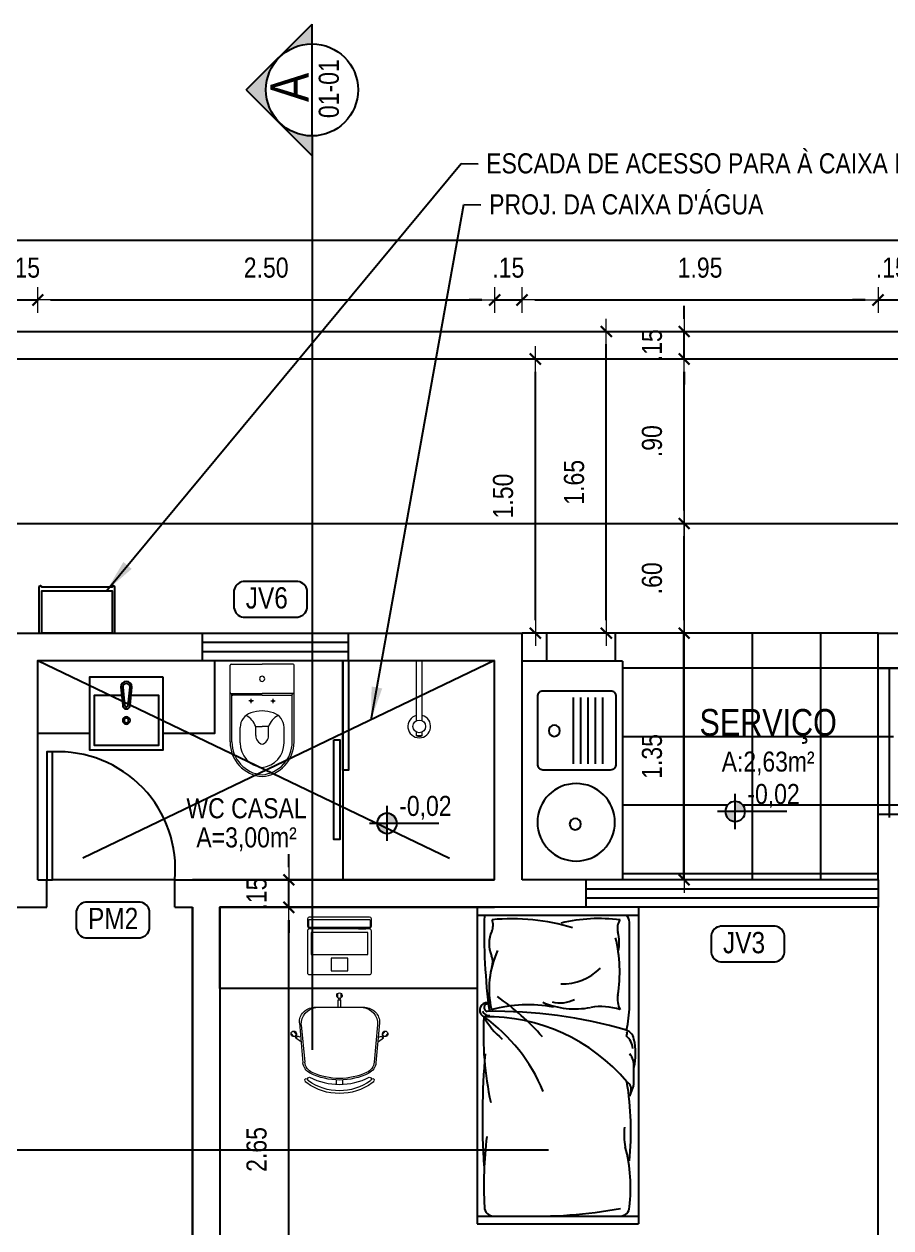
# Model space of a CAD drawing. Header units: millimetres. Extents: x -178 to 521, y -135 to 750.
# Drawn here: x 14.78 to 19.53, y 705.69 to 712.27 of the extents above; entities that cross this region are included whole.
import ezdxf
from ezdxf.enums import TextEntityAlignment as Align

# ---------------------------------------------------------------- set-up
doc = ezdxf.new("R2010")
doc.units = ezdxf.units.MM
doc.header["$LTSCALE"] = 20
doc.header["$MEASUREMENT"] = 0
doc.header["$PDSIZE"] = -5
doc.linetypes.add('DASHDOT2', pattern=[0.5, 0.25, -0.125, 0, -0.125])
doc.linetypes.add('HIDDEN2', pattern=[0.1875, 0.125, -0.0625])
doc.layers.get('0').update_dxf_attribs({"linetype": 'CONTINUOUS'})
doc.layers.get('Defpoints').update_dxf_attribs({"linetype": 'CONTINUOUS'})
for name, color, linetype in [('AR-ALV', 5, 'CONTINUOUS'), ('AR-MOB', 252, 'CONTINUOUS'), ('ARREDI_attrezzature', 175, 'CONTINUOUS'), ('COTA', 7, 'CONTINUOUS'), ('COTAS', 7, 'CONTINUOUS'), ('COTAS01', 7, 'CONTINUOUS'), ('DIVERSOS', 1, 'CONTINUOUS'), ('E-txt-g', 3, 'CONTINUOUS'), ('ESPECIFICAÇÃO02', 7, 'CONTINUOUS'), ('Layer1', 7, 'CONTINUOUS'), ('LAYER4', 7, 'CONTINUOUS'), ('LAYER5', 8, 'CONTINUOUS'), ('LAYER7', 4, 'CONTINUOUS'), ('MOB', 251, 'CONTINUOUS')]:
    doc.layers.add(name, color=color, linetype=linetype)
for name, color, linetype, lineweight in [('E-Cta-W', 7, 'CONTINUOUS', 20), ('E-Lay-9', 9, 'CONTINUOUS', 9), ('E-Pen-C', 4, 'CONTINUOUS', 15), ('E-Pen-G', 3, 'CONTINUOUS', 30), ('E-Txt-W', 7, 'CONTINUOUS', 20)]:
    doc.layers.add(name, color=color, linetype=linetype, lineweight=lineweight)
doc.styles.add('F2', font='ARIALN.TTF')
doc.styles.add('REG60', font='romans.shx', dxfattribs={"width": 0.8, "height": 0.15})
doc.styles.add('REG80', font='romans.shx', dxfattribs={"width": 0.8, "height": 0.2})
doc.dimstyles.new('DIMENSION-1', dxfattribs={"dimtxt": 0.11, "dimasz": 0.07, "dimexe": 1, "dimexo": 0, "dimgap": 0.12, "dimtad": 1, "dimzin": 7, "dimdsep": 46, "dimtxsty": 'F2', "dimblk1": 'TRACO', "dimblk2": 'TRACO', "dimsah": 1, "dimcen": 1, "dimse1": 1, "dimse2": 1, "dimclrd": 256, "dimclre": 256, "dimclrt": 6, "dimadec": 0, "dimazin": 0, "dimtfac": 1, "dimtix": 1, "dimtmove": 2, "dimatfit": 3, "dimldrblk": 'TRACO', "dimfxl": 1, "dimtolj": 1, "dimtzin": 0, "dimarcsym": 0})
doc.dimstyles.get("Standard").update_dxf_attribs({"dimtxt": 0.18, "dimasz": 0.18, "dimexe": 0.18, "dimexo": 0.0625, "dimgap": 0.09, "dimtad": 0, "dimtih": 1, "dimtoh": 1, "dimdec": 4, "dimzin": 0, "dimdsep": 46, "dimtxsty": 'Standard', "dimcen": 0.09, "dimadec": 0, "dimazin": 0, "dimtfac": 1, "dimtdec": 4, "dimtofl": 0, "dimtmove": 0, "dimatfit": 3, "dimfxl": 1, "dimtolj": 1, "dimtzin": 0, "dimarcsym": 0})
pattern_1 = [(90, (79.5198, 0), (-0.375, 6e-17), []), (180, (79.5198, 0), (-6e-17, -0.375), [])]

# ---------------------------------------------------------------- blocks, each defined once
blk = doc.blocks.new('TXT-AMB75')
at = {"layer": 'E-txt-g', "style": 'REG80', "width": 0.8, "flags": 8}
blk.add_attdef('TXT', text='', height=0.2, dxfattribs=at).set_placement((0.0055, 0.2964), align=Align.CENTER)
at = {"layer": 'E-Txt-W', "style": 'REG60', "width": 0.8, "flags": 8}
blk.add_attdef('TXT', text='', height=0.15, dxfattribs=at).set_placement((0.0055, 0.0271), align=Align.CENTER)
blk = doc.blocks.new('TRACO')
at = {"layer": 'E-Pen-C'}
for p, q in [((0, 1), (0, -1)), ((-1, 0), (1, 0))]:
    blk.add_line(p, q, dxfattribs=at)
at = {"layer": 'E-Pen-G'}
blk.add_line((-0.424, -0.424), (0.424, 0.424), dxfattribs=at)
blk = doc.blocks.new('*D679')
at = {"lineweight": -2}
blk.add_line((9.1093, 707.66), (9.1093, 708.72), dxfattribs=at)
at = {"layer": 'Defpoints', "color": 0}
for p in [(9.1093, 708.79), (14.859, 708.79), (12.5887, 707.59)]:
    blk.add_point(p, dxfattribs=at)
at = {"lineweight": -2, "xscale": 0.07, "yscale": 0.07, "zscale": 0.07}
for p, rotation in [((9.1093, 708.79), 90), ((9.1093, 707.59), 270)]:
    blk.add_blockref('TRACO', p, dxfattribs=dict(at, rotation=rotation))
at = {"color": 6, "insert": (8.9331, 708.19), "char_height": 0.11, "attachment_point": 5, "rotation": 90, "style": 'F2'}
blk.add_mtext('\\A1;1.20', dxfattribs=at)
blk = doc.blocks.new('*D680')
at = {"lineweight": -2}
for p, q in [((9.1093, 709.01), (9.1093, 709.08)), ((9.1093, 708.79), (9.1093, 708.94)), ((9.1093, 708.72), (9.1093, 708.65))]:
    blk.add_line(p, q, dxfattribs=at)
at = {"layer": 'Defpoints', "color": 0}
for p in [(9.1093, 708.94), (14.709, 708.94), (14.859, 708.79)]:
    blk.add_point(p, dxfattribs=at)
at = {"lineweight": -2, "xscale": 0.07, "yscale": 0.07, "zscale": 0.07}
for p, rotation in [((9.1093, 708.94), 270), ((9.1093, 708.79), 90)]:
    blk.add_blockref('TRACO', p, dxfattribs=dict(at, rotation=rotation))
at = {"color": 6, "insert": (8.9331, 708.865), "char_height": 0.11, "attachment_point": 5, "rotation": 90, "style": 'F2'}
blk.add_mtext('\\A1;.15', dxfattribs=at)
blk = doc.blocks.new('*D700')
at = {"linetype": 'Continuous', "lineweight": -2}
for p, q in [((14.639, 710.7629), (14.569, 710.7629)), ((14.709, 710.7629), (14.859, 710.7629)), ((14.929, 710.7629), (14.999, 710.7629))]:
    blk.add_line(p, q, dxfattribs=at)
at = {"layer": 'Defpoints', "color": 0, "linetype": 'Continuous'}
for p in [(14.859, 710.7629), (14.709, 707.59), (14.859, 707.59)]:
    blk.add_point(p, dxfattribs=at)
at = {"linetype": 'Continuous', "lineweight": -2, "xscale": 0.07, "yscale": 0.07, "zscale": 0.07}
blk.add_blockref('TRACO', (14.709, 710.7629), dxfattribs=at)
at = {"linetype": 'Continuous', "lineweight": -2, "xscale": 0.07, "yscale": 0.07, "zscale": 0.07, "rotation": 180}
blk.add_blockref('TRACO', (14.859, 710.7629), dxfattribs=at)
at = {"color": 6, "linetype": 'Continuous', "insert": (14.784, 710.939), "char_height": 0.11, "attachment_point": 5, "style": 'F2'}
blk.add_mtext('\\A1;.15', dxfattribs=at)
blk = doc.blocks.new('*D701')
at = {"linetype": 'Continuous', "lineweight": -2}
blk.add_line((14.929, 710.7629), (17.289, 710.7629), dxfattribs=at)
at = {"layer": 'Defpoints', "color": 0, "linetype": 'Continuous'}
for p in [(17.359, 710.7629), (17.359, 708.79), (14.859, 707.59)]:
    blk.add_point(p, dxfattribs=at)
at = {"linetype": 'Continuous', "lineweight": -2, "xscale": 0.07, "yscale": 0.07, "zscale": 0.07, "rotation": 180}
blk.add_blockref('TRACO', (14.859, 710.7629), dxfattribs=at)
at = {"linetype": 'Continuous', "lineweight": -2, "xscale": 0.07, "yscale": 0.07, "zscale": 0.07}
blk.add_blockref('TRACO', (17.359, 710.7629), dxfattribs=at)
at = {"color": 6, "linetype": 'Continuous', "insert": (16.109, 710.939), "char_height": 0.11, "attachment_point": 5, "style": 'F2'}
blk.add_mtext('\\A1;2.50', dxfattribs=at)
blk = doc.blocks.new('*D702')
at = {"lineweight": -2}
for p, q in [((17.289, 710.7629), (17.219, 710.7629)), ((17.359, 710.7629), (17.509, 710.7629)), ((17.579, 710.7629), (17.649, 710.7629))]:
    blk.add_line(p, q, dxfattribs=at)
at = {"layer": 'Defpoints', "color": 0}
for p in [(17.509, 710.7629), (17.509, 708.94), (17.359, 708.79)]:
    blk.add_point(p, dxfattribs=at)
at = {"lineweight": -2, "xscale": 0.07, "yscale": 0.07, "zscale": 0.07}
blk.add_blockref('TRACO', (17.359, 710.7629), dxfattribs=at)
at = {"lineweight": -2, "xscale": 0.07, "yscale": 0.07, "zscale": 0.07, "rotation": 180}
blk.add_blockref('TRACO', (17.509, 710.7629), dxfattribs=at)
at = {"color": 6, "insert": (17.434, 710.939), "char_height": 0.11, "attachment_point": 5, "style": 'F2'}
blk.add_mtext('\\A1;.15', dxfattribs=at)
blk = doc.blocks.new('*D703')
at = {"lineweight": -2}
blk.add_line((17.579, 710.7629), (19.3877, 710.7629), dxfattribs=at)
at = {"layer": 'Defpoints', "color": 0}
for p in [(19.4577, 710.7629), (17.509, 708.94), (19.4577, 708.94)]:
    blk.add_point(p, dxfattribs=at)
at = {"lineweight": -2, "xscale": 0.07, "yscale": 0.07, "zscale": 0.07, "rotation": 180}
blk.add_blockref('TRACO', (17.509, 710.7629), dxfattribs=at)
at = {"lineweight": -2, "xscale": 0.07, "yscale": 0.07, "zscale": 0.07}
blk.add_blockref('TRACO', (19.4577, 710.7629), dxfattribs=at)
at = {"color": 6, "insert": (18.4834, 710.939), "char_height": 0.11, "attachment_point": 5, "style": 'F2'}
blk.add_mtext('\\A1;1.95', dxfattribs=at)
blk = doc.blocks.new('*D704')
at = {"linetype": 'Continuous', "lineweight": -2}
for p, q in [((19.3877, 710.7629), (19.3177, 710.7629)), ((19.4577, 710.7629), (19.6077, 710.7629)), ((19.6777, 710.7629), (19.7477, 710.7629))]:
    blk.add_line(p, q, dxfattribs=at)
at = {"layer": 'Defpoints', "color": 0, "linetype": 'Continuous'}
for p in [(19.6077, 710.7629), (19.4577, 708.94), (19.6077, 708.79)]:
    blk.add_point(p, dxfattribs=at)
at = {"linetype": 'Continuous', "lineweight": -2, "xscale": 0.07, "yscale": 0.07, "zscale": 0.07}
blk.add_blockref('TRACO', (19.4577, 710.7629), dxfattribs=at)
at = {"linetype": 'Continuous', "lineweight": -2, "xscale": 0.07, "yscale": 0.07, "zscale": 0.07, "rotation": 180}
blk.add_blockref('TRACO', (19.6077, 710.7629), dxfattribs=at)
at = {"color": 6, "linetype": 'Continuous', "insert": (19.5327, 710.939), "char_height": 0.11, "attachment_point": 5, "style": 'F2'}
blk.add_mtext('\\A1;.15', dxfattribs=at)
blk = doc.blocks.new('vaso-s')
at = {"color": 8}
for start, end in [(0, 180), (180, 0)]:
    blk.add_arc((0.08, 0), 0.0143, start, end, dxfattribs=at)
at = {"layer": 'E-Lay-9', "color": 8}
for p, q in [((0, 0.17), (0, 0)), ((0.4256, 0.175), (0.005, 0.175)), ((0.16, 0.17), (0.16, 0.17)), ((0.16, 0.17), (0.16, 0)), ((0.4256, 0.165), (0.165, 0.165)), ((0.17, 0), (0.17, 0.16)), ((0.2013, 0.0479), (0.2013, 0.0722)), ((0.4306, 0.12), (0.3459, 0.12)), ((0.2134, 0.06), (0.1891, 0.06)), ((0.3406, 0.035), (0.3406, 0)), ((0.3906, 0.035), (0.3406, 0.035)), ((0, -0.17), (0, 0)), ((0.16, -0.17), (0.16, 0)), ((0.17, 0), (0.17, -0.1601)), ((0.2134, -0.06), (0.1891, -0.06)), ((0.2013, -0.0479), (0.2013, -0.0722)), ((0.3406, -0.035), (0.3406, 0)), ((0.3906, -0.035), (0.3406, -0.035)), ((0.4306, -0.12), (0.3459, -0.12)), ((0.4256, -0.175), (0.005, -0.175)), ((0.16, -0.17), (0.16, -0.17)), ((0.4256, -0.165), (0.165, -0.165))]:
    blk.add_line(p, q, dxfattribs=at)
for centre in [(0.2013, 0.06), (0.2013, -0.06)]:
    blk.add_circle(centre, 0.005, dxfattribs=at)
for centre, radius, start, end in [((0.005, 0.17), 0.005, 90, 180), ((0.155, 0.17), 0.005, 0, 90), ((0.165, 0.17), 0.00495, 180, 270), ((0.165, 0.16), 0.00495, 0, 90), ((0.4256, -0.015), 0.19, 4.52806, 90), ((0.4256, -0.015), 0.18, 4.78019, 90), ((0.3459, 0.0375), 0.0825, 90, 163.03545), ((0.3754, 0.1358), 0.1066, 206.93947, 250.96472), ((0.4306, -0.015), 0.135, 6.37937, 90), ((0.518, -0.015), 0.2624, 163.03545, 176.7233), ((0.3906, -0.015), 0.05, 17.4576, 90), ((0.518, 0.015), 0.2624, 183.2767, 196.96455), ((0.3459, -0.0375), 0.0825, 196.96455, 270), ((0.3754, -0.1358), 0.1066, 109.03528, 153.06053), ((0.3906, 0.015), 0.05, 270, 342.5424), ((0.4256, 0.015), 0.19, 270, 355.47194), ((0.4256, 0.015), 0.18, 270, 355.21981), ((0.4306, 0.015), 0.135, 270, 353.62063), ((0.005, -0.17), 0.005, 180, 270), ((0.155, -0.17), 0.005, 270, 0), ((0.165, -0.17), 0.00495, 90, 180), ((0.165, -0.1601), 0.00495, 270, 0)]:
    blk.add_arc(centre, radius, start, end, dxfattribs=at)
blk = doc.blocks.new('Chuveiro')
at = {"layer": 'E-Lay-9', "color": 8}
for p, q in [((-0.0311, 0.0156), (-0.3604, 0.0156)), ((0.0509, 0.0156), (0.0311, 0.0156)), ((0.0509, 0.0156), (0.0509, -0.0156)), ((-0.0311, -0.0156), (-0.3604, -0.0156)), ((0.0509, -0.0156), (0.0311, -0.0156))]:
    blk.add_line(p, q, dxfattribs=at)
blk.add_circle((0, 0), 0.0348, dxfattribs=at)
for centre, radius, start, end in [((0, 0), 0.0624, 194.4775, 165.5225), ((0.0093, 0), 0.0444, 339.42663, 20.57337)]:
    blk.add_arc(centre, radius, start, end, dxfattribs=at)
blk = doc.blocks.new('CUBA QUADRADA-flat-4-flat-1')
at = {"layer": 'MOB'}
blk.add_lwpolyline([(0, -0.2), (0.4, -0.2), (0.4, 0.2), (0, 0.2)], close=True, dxfattribs=at)
blk.add_lwpolyline([(0.1, -0.0255), (0.1, -0.175), (0.375, -0.175), (0.375, 0.175), (0.1, 0.175), (0.1, 0.0255)], dxfattribs=at)
for points in [[(0.155, -0.02), (0.055, -0.03, -1), (0.055, 0.03), (0.155, 0.02, -1)], [(0.155, -0.01), (0.055, -0.02, -1), (0.055, 0.02), (0.155, 0.01, -1)]]:
    blk.add_lwpolyline(points, format="xyb", close=True, dxfattribs=at)
for radius in [0.02, 0.0125]:
    blk.add_circle((0.2375, 0), radius, dxfattribs=at)
blk = doc.blocks.new('Cadeira')
at = {"layer": 'E-Lay-9', "color": 8}
for p, q in [((-0.0093, 0.0535), (-0.0093, 0.0769)), ((0.0096, 0.0535), (0.0096, 0.0769)), ((-0.1393, 0), (0.1393, 0)), ((-0.0075, 0), (-0.0075, 0.0425)), ((-0.0075, 0.0425), (-0.0056, 0.0425)), ((0.0056, 0.0425), (0.0075, 0.0425)), ((0.0075, 0), (0.0075, 0.0425)), ((-0.2355, -0.1467), (-0.2505, -0.1288)), ((-0.2192, -0.0836), (-0.1996, -0.3023)), ((-0.2087, -0.0936), (-0.1898, -0.2982)), ((0.2087, -0.0936), (0.1898, -0.2982)), ((0.2192, -0.0836), (0.1996, -0.3023)), ((0.2355, -0.1467), (0.2505, -0.1288)), ((-0.25, -0.1588), (-0.265, -0.1409)), ((-0.2398, -0.1647), (-0.2413, -0.1659)), ((-0.2133, -0.1847), (-0.2413, -0.1659)), ((-0.2298, -0.1563), (-0.2313, -0.1575)), ((-0.2144, -0.1618), (-0.2298, -0.1563)), ((0.2133, -0.1847), (0.2413, -0.1659)), ((0.2144, -0.1618), (0.2298, -0.1563)), ((0.2298, -0.1563), (0.2313, -0.1575)), ((0.2398, -0.1647), (0.2413, -0.1659)), ((0.25, -0.1588), (0.265, -0.1409)), ((-0.0175, -0.3961), (-0.0175, -0.4196)), ((0.0175, -0.3961), (0.0175, -0.4196))]:
    blk.add_line(p, q, dxfattribs=at)
blk.add_lwpolyline([(0.1631, -0.3812, -0.237888), (-0.1631, -0.3812, 0.605717), (-0.1738, -0.3953, 0.122717), (-0.17, -0.4, 0.323529), (0.17, -0.4, 0.122717), (0.1738, -0.3953, 0.605717)], format="xyb", close=True, dxfattribs=at)
for centre in [(0, 0.0466), (-0.2382, -0.1579), (0.2382, -0.1579)]:
    blk.add_circle(centre, 0.005, dxfattribs=at)
for centre, radius, start, end in [((0.0001, 0.0652), 0.015, 281.63338, 257.45365), ((-0.1393, -0.08), 0.08, 90, 182.56924), ((0, 0.0475), 0.0075, 221.81031, 318.18969), ((0.1393, -0.08), 0.08, 357.43076, 90), ((-0.1202, -0.0886), 0.0887, 95.59249, 183.25223), ((0.1202, -0.0886), 0.0887, 356.74777, 84.40751), ((-0.2502, -0.1438), 0.015, 322.54635, 298.36662), ((0.2502, -0.1438), 0.015, 241.63338, 217.45365), ((-0.2388, -0.1573), 0.0075, 261.81031, 358.18969), ((0.2388, -0.1573), 0.0075, 181.81031, 278.18969), ((-0.1299, -0.296), 0.07, 185.12125, 243.60471), ((-0.1201, -0.2918), 0.07, 185.2999, 245.73609), ((0.1201, -0.2918), 0.07, 294.26391, 354.7001), ((0.1299, -0.296), 0.07, 296.39529, 354.87875), ((-0.1819, -0.3961), 0.00782, 29.81088, 225.32554), ((0, -0.0343), 0.3622, 243.60471, 296.39529), ((0, -0.0254), 0.3622, 245.73609, 294.26391), ((0.1819, -0.3961), 0.00782, 314.67446, 150.18912), ((-0.1625, -0.39), 0.0275, 205.14546, 233.45713), ((0, -0.1648), 0.3052, 234.12379, 305.87621), ((-0.1625, -0.39), 0.0125, 205.14546, 233.1301), ((0.1625, -0.39), 0.0275, 306.54287, 334.85454)]:
    blk.add_arc(centre, radius, start, end, dxfattribs=at)
blk = doc.blocks.new('Notebook')
at = {"layer": 'E-Lay-9', "color": 8}
for p, q in [((-0.175, 0.305), (-0.175, 0.3)), ((-0.175, 0.3), (-0.175, 0.265)), ((0.165, 0.315), (-0.165, 0.315)), ((0.175, 0.3), (0.175, 0.305)), ((0.175, 0.265), (0.175, 0.3)), ((-0.165, 0.255), (0.165, 0.255))]:
    blk.add_line(p, q, dxfattribs=at)
for points in [[(-0.165, 0.26), (0.165, 0.26, 0.414214), (0.17, 0.265), (0.17, 0.295, 0.414214), (0.165, 0.3), (-0.165, 0.3, 0.414214), (-0.17, 0.295), (-0.17, 0.265, 0.414214)], [(-0.165, 0), (0.165, 0, 0.414214), (0.175, 0.01), (0.175, 0.24, 0.414214), (0.165, 0.25), (-0.165, 0.25, 0.414214), (-0.175, 0.24), (-0.175, 0.01, 0.414214)]]:
    blk.add_lwpolyline(points, format="xyb", close=True, dxfattribs=at)
for points in [[(-0.155, 0.11), (0.155, 0.11), (0.155, 0.23), (-0.155, 0.23)], [(-0.105, 0.25), (-0.145, 0.25), (-0.145, 0.255), (-0.105, 0.255)], [(0.105, 0.25), (0.145, 0.25), (0.145, 0.255), (0.105, 0.255)], [(-0.045, 0.02), (0.045, 0.02), (0.045, 0.09), (-0.045, 0.09)]]:
    blk.add_lwpolyline(points, close=True, dxfattribs=at)
for centre, start, end in [((-0.165, 0.305), 90, 180), ((-0.165, 0.265), 180, 270), ((0.165, 0.305), 0, 90), ((0.165, 0.265), 270, 360)]:
    blk.add_arc(centre, 0.01, start, end, dxfattribs=at)
blk = doc.blocks.new('*D710')
at = {"linetype": 'Continuous', "lineweight": -2}
blk.add_line((9.3744, 711.0898), (34.2344, 711.0898), dxfattribs=at)
at = {"layer": 'Defpoints', "color": 0, "linetype": 'Continuous'}
for p in [(34.3044, 711.0898), (9.3044, 710.59), (34.3044, 710.59)]:
    blk.add_point(p, dxfattribs=at)
at = {"linetype": 'Continuous', "lineweight": -2, "xscale": 0.07, "yscale": 0.07, "zscale": 0.07, "rotation": 180}
blk.add_blockref('TRACO', (9.3044, 711.0898), dxfattribs=at)
at = {"linetype": 'Continuous', "lineweight": -2, "xscale": 0.07, "yscale": 0.07, "zscale": 0.07}
blk.add_blockref('TRACO', (34.3044, 711.0898), dxfattribs=at)
at = {"color": 6, "linetype": 'Continuous', "insert": (22.9544, 711.266), "char_height": 0.11, "attachment_point": 5, "style": 'F2'}
blk.add_mtext('\\A1;25.00', dxfattribs=at)
blk = doc.blocks.new('*D711')
at = {"lineweight": -2}
blk.add_line((18.3968, 707.66), (18.3968, 708.87), dxfattribs=at)
at = {"layer": 'Defpoints', "color": 0}
for p in [(18.099, 708.94), (18.3968, 708.94), (18.099, 707.59)]:
    blk.add_point(p, dxfattribs=at)
at = {"lineweight": -2, "xscale": 0.07, "yscale": 0.07, "zscale": 0.07}
for p, rotation in [((18.3968, 708.94), 90), ((18.3968, 707.59), 270)]:
    blk.add_blockref('TRACO', p, dxfattribs=dict(at, rotation=rotation))
at = {"color": 6, "insert": (18.2206, 708.265), "char_height": 0.11, "attachment_point": 5, "rotation": 90, "style": 'F2'}
blk.add_mtext('\\A1;1.35', dxfattribs=at)
blk = doc.blocks.new('*D571')
at = {"linetype": 'Continuous', "lineweight": -2}
blk.add_line((16.233, 704.86), (16.233, 707.37), dxfattribs=at)
at = {"layer": 'Defpoints', "color": 0, "linetype": 'Continuous'}
for p in [(15.8554, 707.44), (16.233, 707.44), (15.8554, 704.79)]:
    blk.add_point(p, dxfattribs=at)
at = {"linetype": 'Continuous', "lineweight": -2, "xscale": 0.07, "yscale": 0.07, "zscale": 0.07}
for p, rotation in [((16.233, 707.44), 90), ((16.233, 704.79), 270)]:
    blk.add_blockref('TRACO', p, dxfattribs=dict(at, rotation=rotation))
at = {"color": 6, "linetype": 'Continuous', "insert": (16.0569, 706.115), "char_height": 0.11, "attachment_point": 5, "rotation": 90, "style": 'F2'}
blk.add_mtext('\\A1;2.65', dxfattribs=at)
blk = doc.blocks.new('*D572')
at = {"linetype": 'Continuous', "lineweight": -2}
for p, q in [((16.233, 707.66), (16.233, 707.73)), ((16.233, 707.44), (16.233, 707.59)), ((16.233, 707.37), (16.233, 707.3))]:
    blk.add_line(p, q, dxfattribs=at)
at = {"layer": 'Defpoints', "color": 0, "linetype": 'Continuous'}
for p in [(15.8554, 707.59), (16.233, 707.59), (15.8554, 707.44)]:
    blk.add_point(p, dxfattribs=at)
at = {"linetype": 'Continuous', "lineweight": -2, "xscale": 0.07, "yscale": 0.07, "zscale": 0.07}
for p, rotation in [((16.233, 707.59), 270), ((16.233, 707.44), 90)]:
    blk.add_blockref('TRACO', p, dxfattribs=dict(at, rotation=rotation))
at = {"color": 6, "linetype": 'Continuous', "insert": (16.0569, 707.515), "char_height": 0.11, "attachment_point": 5, "rotation": 90, "style": 'F2'}
blk.add_mtext('\\A1;.15', dxfattribs=at)
blk = doc.blocks.new('NIVEL')
at = {"layer": 'DIVERSOS'}
h = blk.add_hatch(color=7, dxfattribs=at)
h.paths.add_polyline_path([(0, 0.137, 0.414214), (-0.137, 0), (0, 0)])
h.paths.add_polyline_path([(0, 0), (0, -0.137, 0.414214), (0.137, 0)])
at = {"layer": 'DIVERSOS', "color": 7}
for p, q in [((0, 0.242), (0, -0.242)), ((0.709, 0), (-0.242, 0))]:
    blk.add_line(p, q, dxfattribs=at)
blk.add_circle((0, 0), 0.137, dxfattribs=at)
blk = doc.blocks.new('A$C656368A0')
at = {"layer": 'COTAS01', "color": 8}
for p, q in [((0, 1.1964), (0, 0)), ((0, 1.1964), (0.5505, 1.1964)), ((0.1097, 0.997), (0.1097, 0.6345)), ((0.1497, 0.997), (0.1497, 0.6345)), ((0.1897, 0.997), (0.1897, 0.6345)), ((0.2298, 0.997), (0.2298, 0.6345)), ((0.2698, 0.997), (0.2698, 0.6345)), ((0, 0), (0.5505, 0))]:
    blk.add_line(p, q, dxfattribs=at)
for centre in [(0.3736, 0.8158), (0.2591, 0.3053)]:
    blk.add_circle(centre, 0.0307, dxfattribs=at)
at = {"layer": 'ESPECIFICAÇÃO02', "color": 8}
blk.add_lwpolyline([(0.4658, 0.6329, -0.414214), (0.4357, 0.6029), (0.0655, 0.6029, -0.414214), (0.0354, 0.6329), (0.0354, 1.0032, -0.414214), (0.0655, 1.0332), (0.4357, 1.0332, -0.414214), (0.4658, 1.0032)], format="xyb", close=True, dxfattribs=at)
blk.add_circle((0.2541, 0.3149), 0.212, dxfattribs=at)
blk = doc.blocks.new('*D580')
at = {"linetype": 'Continuous', "lineweight": -2}
blk.add_line((18.3968, 709.01), (18.3968, 709.47), dxfattribs=at)
at = {"layer": 'Defpoints', "color": 0, "linetype": 'Continuous'}
for p in [(15.5579, 709.54), (18.3968, 709.54), (15.5579, 708.94)]:
    blk.add_point(p, dxfattribs=at)
at = {"linetype": 'Continuous', "lineweight": -2, "xscale": 0.07, "yscale": 0.07, "zscale": 0.07}
for p, rotation in [((18.3968, 709.54), 90), ((18.3968, 708.94), 270)]:
    blk.add_blockref('TRACO', p, dxfattribs=dict(at, rotation=rotation))
at = {"color": 6, "linetype": 'Continuous', "insert": (18.2206, 709.24), "char_height": 0.11, "attachment_point": 5, "rotation": 90, "style": 'F2'}
blk.add_mtext('\\A1;.60', dxfattribs=at)
blk = doc.blocks.new('*D581')
at = {"linetype": 'Continuous', "lineweight": -2}
blk.add_line((18.3968, 709.61), (18.3968, 710.37), dxfattribs=at)
at = {"layer": 'Defpoints', "color": 0, "linetype": 'Continuous'}
for p in [(18.3968, 710.44), (18.3968, 710.44), (15.5579, 709.54)]:
    blk.add_point(p, dxfattribs=at)
at = {"linetype": 'Continuous', "lineweight": -2, "xscale": 0.07, "yscale": 0.07, "zscale": 0.07}
for p, rotation in [((18.3968, 710.44), 90), ((18.3968, 709.54), 270)]:
    blk.add_blockref('TRACO', p, dxfattribs=dict(at, rotation=rotation))
at = {"color": 6, "linetype": 'Continuous', "insert": (18.2206, 709.99), "char_height": 0.11, "attachment_point": 5, "rotation": 90, "style": 'F2'}
blk.add_mtext('\\A1;.90', dxfattribs=at)
blk = doc.blocks.new('*D582')
at = {"linetype": 'Continuous', "lineweight": -2}
for p, q in [((18.3968, 710.66), (18.3968, 710.73)), ((18.3968, 710.44), (18.3968, 710.59)), ((18.3968, 710.37), (18.3968, 710.3))]:
    blk.add_line(p, q, dxfattribs=at)
at = {"layer": 'Defpoints', "color": 0, "linetype": 'Continuous'}
for p in [(18.3968, 710.59), (18.4876, 710.59), (18.3968, 710.44)]:
    blk.add_point(p, dxfattribs=at)
at = {"linetype": 'Continuous', "lineweight": -2, "xscale": 0.07, "yscale": 0.07, "zscale": 0.07}
for p, rotation in [((18.3968, 710.59), 270), ((18.3968, 710.44), 90)]:
    blk.add_blockref('TRACO', p, dxfattribs=dict(at, rotation=rotation))
at = {"color": 6, "linetype": 'Continuous', "insert": (18.2206, 710.515), "char_height": 0.11, "attachment_point": 5, "rotation": 90, "style": 'F2'}
blk.add_mtext('\\A1;.15', dxfattribs=at)
blk = doc.blocks.new('*D583')
at = {"linetype": 'Continuous', "lineweight": -2}
blk.add_line((17.9704, 709.01), (17.9704, 710.52), dxfattribs=at)
at = {"layer": 'Defpoints', "color": 0, "linetype": 'Continuous'}
for p in [(17.9704, 710.59), (17.9789, 710.59), (17.9789, 708.94)]:
    blk.add_point(p, dxfattribs=at)
at = {"linetype": 'Continuous', "lineweight": -2, "xscale": 0.07, "yscale": 0.07, "zscale": 0.07}
for p, rotation in [((17.9704, 710.59), 90), ((17.9704, 708.94), 270)]:
    blk.add_blockref('TRACO', p, dxfattribs=dict(at, rotation=rotation))
at = {"color": 6, "linetype": 'Continuous', "insert": (17.7942, 709.765), "char_height": 0.11, "attachment_point": 5, "rotation": 90, "style": 'F2'}
blk.add_mtext('\\A1;1.65', dxfattribs=at)
blk = doc.blocks.new('*D606')
at = {"linetype": 'Continuous', "lineweight": -2}
blk.add_line((17.582, 709.01), (17.582, 710.37), dxfattribs=at)
at = {"layer": 'Defpoints', "color": 0, "linetype": 'Continuous'}
for p in [(17.582, 710.44), (17.6429, 710.44), (17.6429, 708.94)]:
    blk.add_point(p, dxfattribs=at)
at = {"linetype": 'Continuous', "lineweight": -2, "xscale": 0.07, "yscale": 0.07, "zscale": 0.07}
for p, rotation in [((17.582, 710.44), 90), ((17.582, 708.94), 270)]:
    blk.add_blockref('TRACO', p, dxfattribs=dict(at, rotation=rotation))
at = {"color": 6, "linetype": 'Continuous', "insert": (17.4058, 709.69), "char_height": 0.11, "attachment_point": 5, "rotation": 90, "style": 'F2'}
blk.add_mtext('\\A1;1.50', dxfattribs=at)
blk = doc.blocks.new('A$C52F82244')
at = {"layer": 'LAYER5'}
blk.add_hatch(color=2, dxfattribs=at).paths.add_polyline_path([(0.5, 0.85), (0, 0.35), (0.15, 0.35, -1), (0.85, 0.35), (1, 0.35)])
at = {"layer": 'LAYER4', "color": 2}
blk.add_line((0.15, 0.35), (0.85, 0.35), dxfattribs=at)
at = {"layer": 'LAYER7', "color": 2}
for p, q in [((0.5, 0.85), (0, 0.35)), ((0.5, 0.85), (1, 0.35)), ((0.15, 0.35), (0, 0.35)), ((0.85, 0.35), (1, 0.35))]:
    blk.add_line(p, q, dxfattribs=at)
blk.add_circle((0.5, 0.35), 0.35, dxfattribs=at)

msp = doc.modelspace()

# ---------------------------------------------------------------- hatches: boundary and pattern name
h = msp.add_hatch()
h.set_pattern_fill('ANSI37,_O', color=8, scale=3, angle=45)
h.set_pattern_definition(pattern_1)
h.paths.add_polyline_path([(19.4577, 708.7471), (19.4577, 708.94), (17.509, 708.94), (17.509, 708.7864), (18.0595, 708.7864), (18.0595, 707.59), (19.4577, 707.59), (19.4577, 707.9471)])
h.paths.add_polyline_path([(18.7306, 707.9643, -1), (18.621, 707.9643, -1)], flags=16)
h.paths.add_polyline_path([(18.5691, 708.1281), (19.1432, 708.1281), (19.1432, 708.3253), (18.5691, 708.3253)], flags=24)
h.paths.add_polyline_path([(18.4328, 708.2897), (19.2795, 708.2897), (19.2795, 708.5749), (18.4328, 708.5749)], flags=24)
h.paths.add_polyline_path([(18.3345, 708.1107), (18.3345, 708.411), (18.1055, 708.411), (18.1055, 708.1107)], flags=24)
h.paths.add_polyline_path([(18.7094, 707.9503), (19.0619, 707.9503), (19.0619, 708.1481), (18.7094, 708.1481)], flags=24)
h = msp.add_hatch()
h.set_pattern_fill('ANSI37,_O', color=8, scale=3, angle=45)
h.set_pattern_definition(pattern_1)
h.paths.add_polyline_path([(19.6077, 708.7471), (20.4077, 708.7471), (20.4077, 708.7171), (19.6077, 708.7171)], flags=16)
edge = h.paths.add_edge_path(flags=16)
edge.add_arc((19.8841, 708.3822), 0.0592, 8.33262, 81.66738)
edge.add_line((19.8926, 708.4408), (19.5924, 708.4405))
edge.add_arc((19.6006, 708.3822), 0.0589, 98.0319, 171.60093)
edge.add_line((19.5423, 708.3908), (19.5423, 708.2961))
edge.add_arc((19.6013, 708.3047), 0.0595, 188.25848, 261.3882)
edge.add_line((19.5923, 708.2458), (19.8926, 708.2461))
edge.add_arc((19.8841, 708.3047), 0.0592, 278.33262, 351.66738)
edge.add_line((19.9426, 708.2961), (19.9426, 708.3908))
edge = h.paths.add_edge_path(flags=16)
edge.add_line((21.4575, 707.3356), (21.0783, 707.3356))
edge = h.paths.add_edge_path(flags=16)
edge.add_arc((21.1747, 707.3356), 0.0548, 0, 360)
edge = h.paths.add_edge_path(flags=16)
edge.add_line((21.1747, 707.2393), (21.1747, 707.432))
h.paths.add_polyline_path([(21.0166, 707.6695), (21.6407, 707.6695), (21.6407, 707.8402), (21.0166, 707.8402)], flags=24)
h.paths.add_polyline_path([(21.0206, 707.4855), (21.6367, 707.4855), (21.6367, 707.6838), (21.0206, 707.6838)], flags=24)
edge = h.paths.add_edge_path()
edge.add_line((19.4577, 708.7471), (19.4577, 707.9193))
edge.add_line((19.4577, 707.9193), (19.6077, 707.9471))
edge.add_line((19.6077, 707.9471), (19.6077, 707.3146))
edge.add_line((19.6077, 707.3146), (20.3057, 707.3231))
edge.add_line((20.3057, 707.3231), (20.3355, 707.2083))
edge.add_line((20.3355, 707.2083), (20.3345, 706.9873))
edge.add_line((20.3345, 706.9873), (20.3347, 706.7803))
edge.add_line((20.3347, 706.7803), (20.3324, 706.68))
edge.add_line((20.3324, 706.68), (20.2984, 706.6119))
edge.add_line((20.2984, 706.6119), (19.6077, 706.6119))
edge.add_line((19.6077, 706.6119), (19.6077, 706.2936))
edge.add_line((19.6077, 706.2936), (21.4577, 706.29))
edge.add_line((21.4577, 706.29), (21.4577, 706.4145))
edge.add_line((21.4577, 706.4145), (22.2077, 706.4436))
edge.add_line((22.2077, 706.4436), (22.1215, 708.79))
edge.add_line((22.1215, 708.79), (19.6077, 708.79))
edge.add_line((19.6077, 708.79), (19.6077, 708.7536))
edge.add_line((19.6077, 708.7536), (19.4577, 708.7536))
edge.add_line((19.4577, 708.7536), (19.4577, 707.9193))
h.paths.add_polyline_path([(21.2084, 707.3217), (21.519, 707.3217), (21.519, 707.5195), (21.2084, 707.5195)], flags=24)

# ---------------------------------------------------------------- linework, layer by layer
at = {"color": 5, "linetype": 'Continuous'}
for p, q in [((9.3044, 710.59), (34.3044, 710.59)), ((9.4544, 710.44), (34.1544, 710.44)), ((14.709, 708.94), (17.509, 708.94)), ((17.509, 707.59), (17.509, 708.94)), ((19.4577, 708.94), (23.7161, 708.94)), ((19.4577, 708.7471), (19.4577, 708.94)), ((14.859, 708.79), (17.359, 708.79)), ((14.859, 707.59), (14.859, 708.79)), ((17.359, 707.59), (17.359, 708.79)), ((19.6077, 708.7471), (19.4577, 708.7471)), ((19.6077, 707.9471), (19.4577, 707.9471)), ((19.4577, 707.59), (19.4577, 707.9471)), ((14.859, 707.59), (14.909, 707.59)), ((14.909, 707.44), (14.909, 707.59)), ((15.609, 707.59), (17.359, 707.59)), ((15.609, 707.44), (15.609, 707.59)), ((17.359, 707.59), (15.7054, 707.59)), ((17.8577, 707.59), (17.509, 707.59)), ((17.8577, 707.59), (17.8577, 707.44)), ((19.4577, 707.59), (19.4577, 707.44)), ((12.6054, 707.44), (14.909, 707.44)), ((15.609, 707.44), (15.7054, 707.44)), ((15.7054, 704.59), (15.7054, 707.44)), ((15.7054, 707.44), (15.7054, 704.64)), ((15.8554, 707.44), (17.359, 707.44)), ((17.8577, 707.44), (15.8554, 707.44)), ((15.8554, 707.44), (15.8554, 704.79)), ((19.4577, 704.79), (19.4577, 707.44))]:
    msp.add_line(p, q, dxfattribs=at)
at = {"color": 8}
for p, q in [((16.529, 708.79), (16.529, 707.59)), ((15.609, 707.59), (14.939, 707.59))]:
    msp.add_line(p, q, dxfattribs=at)
at = {"color": 7, "linetype": 'Continuous'}
msp.add_lwpolyline([(14.8653, 708.94), (15.2813, 708.94), (15.2813, 709.192, 1), (15.2653, 709.192), (14.8813, 709.192, 1), (14.8653, 709.192)], format="xyb", close=True, dxfattribs=at)
msp.add_lwpolyline([(15.2653, 708.94), (14.8813, 708.94), (14.8813, 709.172), (15.2653, 709.172)], close=True, dxfattribs=at)
at = {"color": 8}
msp.add_lwpolyline([(15.1438, 708.39), (14.859, 708.39), (14.859, 708.79), (15.8262, 708.79), (15.8262, 708.39), (15.5438, 708.39)], dxfattribs=at)
at = {"color": 7}
for points in [[(16.529, 708.79), (16.5597, 708.79), (16.5597, 708.19), (16.529, 708.19)], [(16.4798, 708.3568), (16.5123, 708.3568), (16.5123, 707.8114), (16.4798, 707.8114)]]:
    msp.add_lwpolyline(points, close=True, dxfattribs=at)
at = {"color": 8}
msp.add_lwpolyline([(15.8554, 706.9953), (15.8554, 707.44), (17.2636, 707.44), (17.2636, 706.9953)], close=True, dxfattribs=at)
at = {"layer": 'AR-ALV', "color": 2, "linetype": 'DASHDOT2'}
for p, q in [((16.3598, 711.6601), (16.3598, 702.0365)), ((37.8545, 706.1104), (8.4204, 706.1104))]:
    msp.add_line(p, q, dxfattribs=at)
at = {"layer": 'ARREDI_attrezzature', "color": 8}
for p, q in [((18.1463, 707.44), (17.2636, 707.44)), ((17.2636, 707.44), (17.2636, 705.7085)), ((18.1463, 707.44), (18.1463, 705.7085)), ((17.2636, 707.3975), (18.1463, 707.3975)), ((18.0969, 706.8996), (18.0969, 707.358)), ((18.1216, 706.4819), (18.1216, 706.5788)), ((18.1186, 706.4648), (18.0969, 706.406)), ((17.2636, 705.751), (18.1463, 705.751)), ((17.2636, 705.7085), (18.1463, 705.7085))]:
    msp.add_line(p, q, dxfattribs=at)
for centre, radius, start, end in [((20.6182, 707.3032), 3.3165, 178.37032, 187.53223), ((17.2694, 707.342), 0.0814, 335.78773, 21.71238), ((17.4503, 706.2146), 1.1623, 73.20165, 95.19902), ((17.9303, 706.495), 0.8832, 82.50994, 103.57317), ((18.1096, 707.3247), 0.0789, 144.37876, 195.19877), ((18.0475, 707.358), 0.0494, 360, 53.1301), ((17.4959, 707.2402), 0.167, 155.78773, 202.88083), ((17.8227, 707.2468), 0.2183, 347.31196, 15.19877), ((17.2857, 707.0864), 0.7583, 350.37112, 14.25995), ((17.8329, 706.9922), 0.5042, 155.11795, 192.98619), ((17.2639, 707.1422), 0.0848, 339.01609, 22.88083), ((17.732, 707.312), 0.291, 267.82948, 315.00983), ((17.3182, 706.8781), 0.0409, 81.6091, 243.93818), ((17.3219, 706.8906), 0.0206, 81.29147, 258.1256), ((17.5453, 706.142), 0.7645, 79.7638, 105.44974), ((16.555, 705.7872), 1.4238, 41.512, 54.87279), ((17.7987, 707.33), 0.446, 246.68784, 281.12174), ((17.719, 707.0838), 0.1667, 254.14067, 297.6985), ((18.1585, 706.9384), 0.1269, 170.37112, 206.96494), ((17.3301, 706.8879), 0.0409, 202.60519, 274.49888), ((19.006, 706.7431), 1.7086, 176.70452, 192.53068), ((17.316, 705.8372), 1.0043, 40.21363, 90.90387), ((16.7482, 706.0696), 0.9489, 22.50142, 54.42835), ((17.6619, 707.0363), 0.4109, 208.32391, 230.51053), ((17.3653, 704.3335), 2.5373, 73.61453, 91.0765), ((17.941, 706.5525), 0.3445, 72.35976, 99.39259), ((17.4691, 706.9081), 0.6279, 347.08904, 359.23129), ((18.0544, 706.7039), 0.0692, 12.88269, 78.38686), ((18.0687, 706.75), 0.0164, 308.53099, 30.69755), ((18.0154, 706.6598), 0.1001, 4.6849, 50.59841), ((17.7795, 706.641), 0.3512, 346.92865, 12.88269), ((21.2521, 706.2879), 3.9602, 174.92553, 183.80083), ((18.0153, 706.5725), 0.1065, 356.60169, 37.7302), ((16.4797, 706.2171), 1.6256, 354.178, 9.50708), ((18.0579, 706.443), 0.0494, 339.7541, 59.48722), ((18.0722, 706.4819), 0.0494, 339.7541, 360), ((18.0722, 706.4819), 0.0494, 339.7541, 360), ((19.4739, 705.9186), 2.174, 172.94813, 183.11738), ((18.3971, 706.1939), 0.3296, 172.47467, 191.34253), ((17.2492, 705.9065), 0.8543, 352.86931, 15.10809), ((17.3525, 705.8004), 0.0494, 180, 270), ((17.5752, 708.3612), 2.6116, 268.14052, 280.42239), ((18.0475, 705.8004), 0.0494, 270, 360)]:
    msp.add_arc(centre, radius, start, end, dxfattribs=at)
at = {"layer": 'COTA', "color": 8, "linetype": 'Continuous'}
for p, q in [((14.109, 709.54), (27.2144, 709.54)), ((19.4577, 708.94), (17.509, 708.94)), ((19.4577, 707.9471), (19.4577, 708.7471)), ((19.4577, 707.59), (17.8577, 707.59)), ((19.4577, 707.44), (17.8577, 707.44))]:
    msp.add_line(p, q, dxfattribs=at)
at = {"layer": 'COTA', "color": 7, "linetype": 'HIDDEN2'}
for p, q in [((15.7597, 708.79), (15.7597, 708.94)), ((15.7597, 708.89), (16.5597, 708.89)), ((16.5597, 708.79), (16.5597, 708.94)), ((15.7597, 708.84), (16.5597, 708.84))]:
    msp.add_line(p, q, dxfattribs=at)
at = {"layer": 'COTA', "color": 8, "linetype": 'HIDDEN2'}
for p, q in [((14.859, 708.79), (17.359, 707.59)), ((17.359, 708.79), (14.859, 707.59))]:
    msp.add_line(p, q, dxfattribs=at)
at = {"layer": 'COTA', "color": 7, "linetype": 'Continuous'}
for p, q in [((19.4577, 707.54), (17.8577, 707.54)), ((19.4577, 707.49), (17.8577, 707.49))]:
    msp.add_line(p, q, dxfattribs=at)
at = {"layer": 'COTA', "color": 5, "linetype": 'Continuous'}
msp.add_line((19.4577, 706.99), (19.4577, 707.09), dxfattribs=at)
at = {"layer": 'COTA', "color": 4, "linetype": 'Continuous'}
for points in [[(16.3331, 709.1725, 0.331371), (16.2831, 709.2225), (15.9828, 709.2222, 0.332506), (15.9328, 709.1725), (15.9328, 709.0779, 0.330378), (15.9828, 709.0275), (16.2831, 709.0279, 0.331371), (16.3331, 709.0779)], [(15.4702, 707.4183, 0.331371), (15.4202, 707.4683), (15.1199, 707.468, 0.332506), (15.0699, 707.4183), (15.0699, 707.3236, 0.330378), (15.1199, 707.2733), (15.4202, 707.2736, 0.331371), (15.4702, 707.3236)], [(18.945, 707.2864, 0.331371), (18.895, 707.3364), (18.5947, 707.3361, 0.332506), (18.5447, 707.2864), (18.5447, 707.1918, 0.330378), (18.5947, 707.1415), (18.895, 707.1418, 0.331371), (18.945, 707.1918)]]:
    msp.add_lwpolyline(points, format="xyb", close=True, dxfattribs=at)
at = {"layer": 'COTA', "color": 7, "linetype": 'Continuous'}
msp.add_lwpolyline([(14.909, 707.59), (14.939, 707.59), (14.939, 708.29), (14.909, 708.29)], close=True, dxfattribs=at)
at = {"layer": 'COTA', "color": 8, "linetype": 'HIDDEN2'}
msp.add_arc((14.971, 707.65), 0.6408, 354.63052, 92.86058, dxfattribs=at)

# ---------------------------------------------------------------- block references
ref = msp.add_blockref('TXT-AMB75', (18.8521, 708.1629), dxfattribs=dict(xscale=0.7290000000000001, yscale=0.7290000000000001, zscale=0.7290000000000001))
ref.add_attrib('TXT', 'SERVIÇO', dxfattribs={"layer": 'E-txt-g', "color": 2, "height": 0.1458, "style": 'F2'}).set_placement((18.8561, 708.379), align=Align.CENTER)
ref.add_attrib('TXT', 'A:2,63m²', dxfattribs={"layer": 'E-Txt-W', "height": 0.10935, "style": 'F2'}).set_placement((18.8561, 708.1826), align=Align.CENTER)
ref = msp.add_blockref('TXT-AMB75', (15.9975, 707.7109), dxfattribs=dict(xscale=0.7290000000000001, yscale=0.7290000000000001, zscale=0.7290000000000001))
ref.add_attrib('TXT', 'WC CASAL', dxfattribs={"layer": 'E-txt-g', "color": 2, "height": 0.11, "style": 'F2'}).set_placement((16.0015, 707.927), align=Align.CENTER)
ref.add_attrib('TXT', 'A=3,00m²', dxfattribs={"layer": 'E-Txt-W', "height": 0.11, "style": 'F2'}).set_placement((16.0015, 707.7675), align=Align.CENTER)
at = {"color": 8}
msp.add_blockref('Notebook', (16.51, 707.0715, 3.2859), dxfattribs=at)
at = {"layer": 'AR-MOB', "xscale": -1, "rotation": 90}
msp.add_blockref('CUBA QUADRADA-flat-4-flat-1', (15.3438, 708.7), dxfattribs=at)
at = {"layer": 'COTAS', "ltscale": 0.35, "xscale": -1}
msp.add_blockref('A$C656368A0', (18.0595, 707.59), dxfattribs=at)
at = {"layer": 'E-Lay-9', "color": 7, "rotation": 270}
for name, p in [('vaso-s', (16.0866, 708.77)), ('Chuveiro', (16.9467, 708.4296))]:
    msp.add_blockref(name, p, dxfattribs=at)
at = {"layer": 'E-Lay-9', "color": 8, "xscale": -1}
msp.add_blockref('Cadeira', (16.51, 706.8913, 3.2859), dxfattribs=at)
at = {"layer": 'LAYER4', "color": 2, "xscale": 0.7200000000000001, "yscale": 0.7200000000000001, "zscale": 0.7200000000000001, "rotation": 90}
msp.add_blockref('A$C52F82244', (16.6118, 711.5521), dxfattribs=at)
at = {"layer": 'LAYER7', "color": 7, "linetype": 'Continuous', "xscale": -0.3985866620477118, "yscale": 0.3985866620477118, "zscale": 0.3985866620477118, "rotation": 180}
for p in [(18.6758, 707.9643), (16.7704, 707.8992)]:
    msp.add_blockref('NIVEL', p, dxfattribs=at)

# ---------------------------------------------------------------- texts
at = {"color": 7, "style": 'F2'}
for s, height, p in [('01-01', 0.11, (16.5066, 711.7576)), ('A', 0.2101, (16.3422, 711.8455))]:
    msp.add_text(s, height=height, rotation=90, dxfattribs=at).set_placement(p)
at = {"color": 6, "style": 'F2'}
for s, p in [("ESCADA DE ACESSO PARA À CAIXA D'ÁGUA", (17.3131, 711.4551)), ("PROJ. DA CAIXA D'ÁGUA", (17.3292, 711.2306))]:
    msp.add_text(s, height=0.11, dxfattribs=at).set_placement(p)
at = {"layer": 'Layer1', "color": 4, "linetype": 'Continuous', "style": 'F2'}
for s, p in [('JV6', (15.9973, 709.1912, 1.712)), ('PM2', (15.1344, 707.437, 1.712)), ('JV3', (18.6092, 707.3051, 1.712))]:
    msp.add_text(s, height=0.11659, dxfattribs=at).set_placement(p, align=Align.TOP_LEFT)
at = {"layer": 'Layer1', "color": 7, "linetype": 'Continuous', "style": 'F2'}
for p in [(18.7424, 708.1147), (16.837, 708.0496)]:
    msp.add_text('-0,02', height=0.10972, dxfattribs=at).set_placement(p, align=Align.TOP_LEFT)

# ---------------------------------------------------------------- dimensions: what is measured, and where the dimension line sits
at = {"color": 2, "linetype": 'Continuous'}
dim = msp.add_linear_dim(base=(34.3044, 711.0898), p1=(9.3044, 710.59), p2=(34.3044, 710.59), dimstyle='DIMENSION-1', dxfattribs=at)
dim.commit()
dim.dimension.update_dxf_attribs({"geometry": '*D710', "text_midpoint": (22.9544, 711.266), "dimtype": 160})
at = {"color": 5, "linetype": 'Continuous'}
for base, p1, p2, picture, middle in [((14.859, 710.7629), (14.709, 707.59), (14.859, 707.59), '*D700', (14.784, 710.939)), ((17.359, 710.7629), (14.859, 707.59), (17.359, 708.79), '*D701', (16.109, 710.939)), ((19.6077, 710.7629), (19.4577, 708.94), (19.6077, 708.79), '*D704', (19.5327, 710.939))]:
    dim = msp.add_linear_dim(base=base, p1=p1, p2=p2, dimstyle='DIMENSION-1', dxfattribs=at)
    dim.commit()
    dim.dimension.update_dxf_attribs({"geometry": picture, "text_midpoint": middle})
at = {"color": 4}
for base, p1, p2, picture, middle in [((17.509, 710.7629), (17.359, 708.79), (17.509, 708.94), '*D702', (17.434, 710.939)), ((19.4577, 710.7629), (17.509, 708.94), (19.4577, 708.94), '*D703', (18.4834, 710.939))]:
    dim = msp.add_linear_dim(base=base, p1=p1, p2=p2, dimstyle='DIMENSION-1', dxfattribs=at)
    dim.commit()
    dim.dimension.update_dxf_attribs({"geometry": picture, "text_midpoint": middle})
at = {"color": 8, "linetype": 'Continuous'}
for base, p1, p2, picture, middle in [((18.3968, 710.59), (18.3968, 710.44), (18.4876, 710.59), '*D582', (18.2206, 710.515)), ((17.9704, 710.59), (17.9789, 708.94), (17.9789, 710.59), '*D583', (17.7942, 709.765)), ((18.3968, 710.44), (15.5579, 709.54), (18.3968, 710.44), '*D581', (18.2206, 709.99)), ((18.3968, 709.54), (15.5579, 708.94), (15.5579, 709.54), '*D580', (18.2206, 709.24))]:
    dim = msp.add_linear_dim(base=base, p1=p1, p2=p2, angle=90, dimstyle='DIMENSION-1', dxfattribs=at)
    dim.commit()
    dim.dimension.update_dxf_attribs({"geometry": picture, "text_midpoint": middle})
dim = msp.add_linear_dim(base=(17.582, 710.44), p1=(17.6429, 708.94), p2=(17.6429, 710.44), angle=90, dimstyle='DIMENSION-1', override={"dimfxl": 0.15}, dxfattribs=at)
dim.commit()
dim.dimension.update_dxf_attribs({"geometry": '*D606', "text_midpoint": (17.4058, 709.69)})
at = {"color": 4}
for base, p1, p2, picture, middle in [((9.1093, 708.94), (14.859, 708.79), (14.709, 708.94), '*D680', (8.9331, 708.865)), ((18.3968, 708.94), (18.099, 707.59), (18.099, 708.94), '*D711', (18.2206, 708.265)), ((9.1093, 708.79), (12.5887, 707.59), (14.859, 708.79), '*D679', (8.9331, 708.19))]:
    dim = msp.add_linear_dim(base=base, p1=p1, p2=p2, angle=90, dimstyle='DIMENSION-1', dxfattribs=at)
    dim.commit()
    dim.dimension.update_dxf_attribs({"geometry": picture, "text_midpoint": middle})
at = {"color": 1, "linetype": 'Continuous'}
for base, p1, p2, picture, middle in [((16.233, 707.59), (15.8554, 707.44), (15.8554, 707.59), '*D572', (16.0569, 707.515)), ((16.233, 707.44), (15.8554, 704.79), (15.8554, 707.44), '*D571', (16.0569, 706.115))]:
    dim = msp.add_linear_dim(base=base, p1=p1, p2=p2, angle=90, dimstyle='DIMENSION-1', dxfattribs=at)
    dim.commit()
    dim.dimension.update_dxf_attribs({"geometry": picture, "text_midpoint": middle})

# ---------------------------------------------------------------- leaders
at = {"layer": 'E-Cta-W', "color": 4}
for points in [[(15.2353, 709.172), (17.1754, 711.5097), (17.2682, 711.5079)], [(16.683, 708.4655), (17.1915, 711.2851), (17.2843, 711.2834)]]:
    msp.add_leader(points, dimstyle='Standard', dxfattribs=at)

doc.saveas('drawing.dxf')
